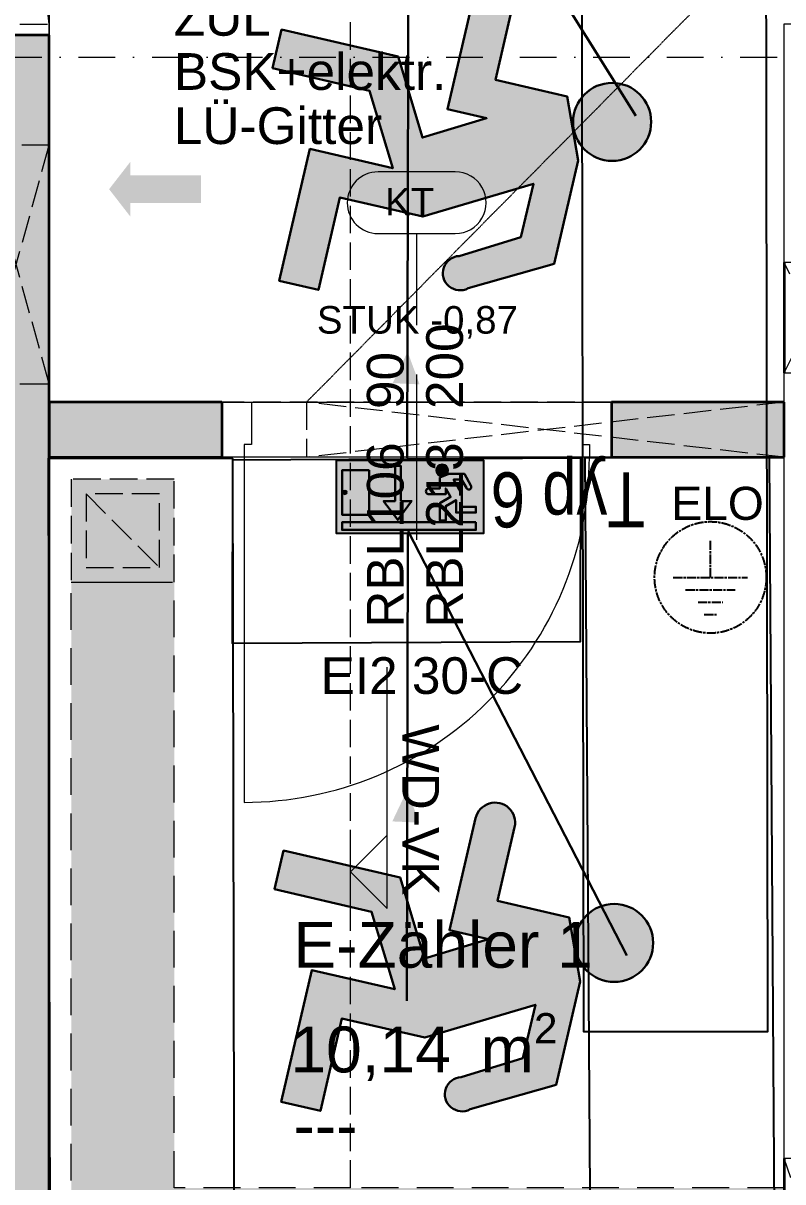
# Model space of a CAD drawing. Header units: millimetres. Extents: x 32522367 to 32638135, y 41424826 to 41540167.
# Drawn here: x 32552198 to 32554265, y 41445309 to 41448465 of the extents above; entities that cross this region are included whole.
import ezdxf
from ezdxf.enums import TextEntityAlignment as Align

# ---------------------------------------------------------------- set-up
doc = ezdxf.new("R2010")
doc.units = ezdxf.units.MM
for name, pattern in [('ACAD_ISO08W100', [36, 24, -3, 6, -3]), ('Punktlinie eng', [0.02, 0, -0.02]), ('Raster', [0.2, 0.1, -0.05, 0, -0.05]), ('Strichlinie eng', [0.1, 0.075, -0.025]), ('Strichlinie mittel', [0.15, 0.1, -0.05]), ('Untersicht', [0.1, 0.075, -0.025])]:
    doc.linetypes.add(name, pattern=pattern)
for name, color, linetype in [('000 Achsraster Haupt', 251, 'Continuous'), ('120 Wand Innen tragend', 251, 'Continuous'), ('215 DVK darüber', 251, 'Continuous'), ('240 Unterdaemmung', 251, 'Continuous'), ('715 Lueftung', 251, 'Continuous'), ('810 Raum.Whg', 251, 'Continuous'), ('811 Raum 2.Erschließung_ Nebenräume_Allg.räume_Technik', 251, 'Continuous'), ('956 Fensternummer', 251, 'Continuous'), ('Archicad Tür-Marker', 251, 'Continuous'), ('Archicad Türen', 251, 'Continuous'), ('dp_GE_SIBEL', 80, 'Continuous'), ('dp_GE_ST', 180, 'Continuous')]:
    doc.layers.add(name, color=color, linetype=linetype)
for name, color, linetype, lineweight in [('000 Achsraster Haupt_Stift_Nr__1', 251, 'Continuous', 13), ('120 Wand Innen tragend_Stift_Nr__1', 251, 'Continuous', 13), ('120 Wand Innen tragend_Stift_Nr__23', 251, 'Continuous', 13), ('120 Wand Innen tragend_Stift_Nr__24', 251, 'Continuous', 13), ('120 Wand Innen tragend_Stift_Nr__6', 251, 'Continuous', 13), ('120 Wand Innen tragend_Stift_Nr__8', 251, 'Continuous', 35), ('215 DVK darüber_Stift_Nr__17', 251, 'Continuous', 18), ('240 Unterdaemmung_Stift_Nr__6', 251, 'Continuous', 13), ('715 Lueftung_Stift_Nr__103', 251, 'Continuous', 18), ('715 Lueftung_Stift_Nr__16', 251, 'Continuous', 25), ('956 Durchbruch Beschriftung_Stift_Nr__61', 251, 'Continuous', 25), ('956 Fensternummer_Stift_Nr__1', 251, 'Continuous', 13), ('970 Brandschutz Beschriftung.Texte_ Bemaßung_ Symbole_ Fluchtwege_Stift_Nr__101', 251, 'Continuous', 50), ('970 Brandschutz Beschriftung.Texte_ Bemaßung_ Symbole_ Fluchtwege_Stift_Nr__121', 251, 'Continuous', 13), ('Archicad Raumstempel_Stift_Nr__1', 251, 'Continuous', 13), ('Archicad Tür-Marker_Stift_Nr__1', 251, 'Continuous', 13), ('Archicad Türen_Stift_Nr__1', 251, 'Continuous', 13), ('Archicad Türen_Stift_Nr__8', 251, 'Continuous', 35), ('dp_GE_ST_Attribut_Attribut1', 250, 'Continuous', 5)]:
    doc.layers.add(name, color=color, linetype=linetype, lineweight=lineweight)
doc.layers.add('E2_LEHR_MENSCH_NATIVE', color=112, linetype='Continuous', lineweight=35, true_color=0x20dd55)
doc.layers.add('E2_LEHR_WEG_B_INTERPRETATION', color=112, linetype='Continuous', lineweight=80, true_color=0x20dd55)
doc.layers.add('E_ERDUNG', color=150, linetype='ACAD_ISO08W100', true_color=0x0f87ff)
doc.layers.add('E_NACHRTECH', color=3, linetype='Continuous', true_color=0x00fa00)
doc.styles.add('DPG_TXT', font='arial.ttf', dxfattribs={"width": 0.8})
doc.styles.add('ERSTELLTER_STIL_1', font='arial.ttf')
doc.styles.add('ET_LEGENDE - Wohnung$0$ROMANS', font='romans.shx', dxfattribs={"width": 0.6})

# ---------------------------------------------------------------- blocks, each defined once
blk = doc.blocks.new('*U34')
for p, q in [((0, 0), (0, 97.7)), ((-97.7, 0), (97.7, 0)), ((-65.1, -32.6), (65.1, -32.6)), ((-32.6, -65.1), (32.6, -65.1)), ((-16.3, -97.7), (16.3, -97.7))]:
    blk.add_line(p, q)
blk.add_ellipse((0, 0), major_axis=(-103.6, 103.6), ratio=1, start_param=3.926991, end_param=10.210176)
at = {"style": 'ET_LEGENDE - Wohnung$0$ROMANS', "width": 0.6, "flags": 1}
for tag, p in [('RAUMBUCHNUMMER', (0, -425)), ('ANLAGE', (0, -575))]:
    blk.add_attdef(tag, text='', height=100, dxfattribs=at).set_placement(p, align=Align.MIDDLE)
for tag, p in [('TEILANLAGE_NR', (0, -725)), ('KOMPONENTE', (0, -875)), ('KOMPONENTE_NR', (0, -1025)), ('BEZEICHNUNG', (0, -1175)), ('TYP', (0, -1325)), ('HERSTELLER', (0, -1475)), ('MODEL', (0, -1625)), ('LEISTUNG_MAX', (0, -1775)), ('SPEZIFISCH_1', (0, -1925)), ('SPEZIFISCH_2', (0, -2075)), ('SPEZIFISCH_3', (0, -2225)), ('SPEZIFISCH_4', (0, -2375)), ('SPEZIFISCH_5', (0, -2525)), ('GEWERKE_CODE', (0, -2675)), ('LV_POS', (0, -2825)), ('ZAEHLER', (0, -2975)), ('PLATZHALTER_1', (0, -3125)), ('PLATZHALTER_2', (0, -3275)), ('PLATZHALTER_3', (0, -3425)), ('JOBLISTE_VDMA', (0, -3575)), ('ET_SPEZIFISCH_1', (0, -3725)), ('ET_SPEZIFISCH_2', (0, -3875)), ('ET_SPEZIFISCH_3', (0, -4025)), ('ET_SPEZIFISCH_4', (0, -4175)), ('ET_SPEZIFISCH_5', (0, -4325)), ('ET_SPEZIFISCH_6', (0, -4475)), ('ET_SPEZIFISCH_7', (0, -4625))]:
    blk.add_attdef(tag, text='', height=100, dxfattribs=at).set_placement(p, align=Align.MIDDLE_CENTER)
blk = doc.blocks.new('9809550')
at = {"color": 18, "lineweight": 30, "true_color": 0x000000}
for points in [[(423921.7, 99168.8), (423956.8, 99168.8), (423956.8, 99202.9), (423984.5, 99214.5), (424033.7, 99214.5), (424053.8, 99178.3)], [(424040.2, 99170.9), (424025.2, 99196.7), (423999.7, 99196.8), (424026.2, 99150.3), (424026.2, 99110.9), (424070.2, 99110.9), (424070.2, 99092.3), (424007.5, 99092.3), (424007.5, 99131.7), (423975, 99113.1), (423975, 99067), (423956.5, 99067), (423956.5, 99122.4), (423990.5, 99141.9), (423975.1, 99168.8), (423975.1, 99150.2), (423921.7, 99150.3)]]:
    blk.add_lwpolyline(points, dxfattribs=at)
blk.add_circle((423963.6, 99225.9), 18.1, dxfattribs=at)
for centre, radius, start, end in [((423921.7, 99159.5), 9.27, 89.9849, 270.0151), ((424047.8, 99173.1), 7.96, 195.7299, 41.4005)]:
    blk.add_arc(centre, radius, start, end, dxfattribs=at)
blk = doc.blocks.new('RIVO_ARR_down')
at = {"true_color": 0x56c81e}
h = blk.add_hatch(color=72, dxfattribs=at)
h.dxf.hatch_style = 1
h.paths.add_polyline_path([(2487.16, 1656.78), (2487.16, 1647.95), (2504.83, 1647.95), (2504.83, 1656.78)])
h.paths.add_polyline_path([(2496.19, 1651.84), (2494.51, 1649.58), (2492.81, 1651.85), (2494.2, 1651.85), (2494.2, 1656.07), (2494.9, 1656.08), (2494.9, 1651.84)], flags=16)
h.paths.add_polyline_path([(2498.26, 1653.37), (2499.6, 1653.37), (2499.6, 1654.67), (2500.12, 1654.91, -0.535619), (2499.17, 1655.55, -1), (2500.55, 1655.55, -0.302406), (2500.12, 1654.91), (2500.66, 1655.11), (2502.53, 1655.11), (2503.29, 1653.73, -1.25347), (2502.78, 1653.45), (2502.2, 1654.43), (2501.24, 1654.44), (2502.24, 1652.67), (2502.24, 1651.16), (2503.92, 1651.16), (2503.92, 1650.46), (2501.53, 1650.46), (2501.53, 1651.96), (2500.29, 1651.25), (2500.29, 1649.49), (2499.59, 1649.49), (2499.59, 1651.6), (2500.88, 1652.34), (2500.3, 1653.37), (2500.3, 1652.66), (2498.26, 1652.67, -1)], flags=16)
h.paths.add_polyline_path([(2503.92, 1649.3), (2503.92, 1648.39), (2487.82, 1648.39), (2487.82, 1649.3)], flags=16)
h.paths.add_polyline_path([(2491.07, 1650.21), (2487.82, 1650.21), (2487.82, 1655.56), (2491.07, 1655.56)], flags=16)
h.paths.add_polyline_path([(2488, 1652.89, -1), (2488.38, 1652.89, -1)], flags=0)
at = {"true_color": 0xffffff}
h = blk.add_hatch(color=7, dxfattribs=at)
h.dxf.hatch_style = 1
h.paths.add_polyline_path([(2494.9, 1651.84), (2494.9, 1656.08), (2494.2, 1656.07), (2494.2, 1651.85), (2492.81, 1651.85), (2494.51, 1649.58), (2496.19, 1651.84)])
h = blk.add_hatch(color=7, dxfattribs=at)
h.dxf.hatch_style = 1
h.paths.add_polyline_path([(2499.17, 1655.55, 1), (2500.55, 1655.55, 1)])
h = blk.add_hatch(color=7, dxfattribs=at)
h.dxf.hatch_style = 1
h.paths.add_polyline_path([(2487.82, 1655.56), (2487.82, 1650.21), (2491.07, 1650.21), (2491.07, 1655.56)])
h.paths.add_polyline_path([(2488.38, 1652.89, -1), (2488, 1652.89, -1)], flags=16)
h = blk.add_hatch(color=7, dxfattribs=at)
h.dxf.hatch_style = 1
h.paths.add_polyline_path([(2499.6, 1653.37), (2498.26, 1653.37, 1), (2498.26, 1652.67), (2500.3, 1652.66), (2500.3, 1653.37), (2500.88, 1652.34), (2499.59, 1651.6), (2499.59, 1649.49), (2500.29, 1649.49), (2500.29, 1651.25), (2501.53, 1651.96), (2501.53, 1650.46), (2503.92, 1650.46), (2503.92, 1651.16), (2502.24, 1651.16), (2502.24, 1652.67), (2501.24, 1654.44), (2502.2, 1654.43), (2502.78, 1653.45, 1.25347), (2503.29, 1653.73), (2502.53, 1655.11), (2500.66, 1655.11), (2499.6, 1654.67)])
h = blk.add_hatch(color=7, dxfattribs=at)
h.dxf.hatch_style = 1
h.paths.add_polyline_path([(2488, 1652.89, 1), (2488.38, 1652.89, 1)])
h = blk.add_hatch(color=7, dxfattribs=at)
h.dxf.hatch_style = 1
h.paths.add_polyline_path([(2487.82, 1649.3), (2487.82, 1648.39), (2503.92, 1648.39), (2503.92, 1649.3)])
blk.add_lwpolyline([(2487.16, 1656.78), (2504.83, 1656.78), (2504.83, 1647.95), (2487.16, 1647.95)], close=True)
at = {"color": 18, "lineweight": 30, "true_color": 0x000000}
blk.add_lwpolyline([(2494.2, 1656.07), (2494.2, 1651.85), (2492.81, 1651.85), (2494.51, 1649.58), (2496.19, 1651.84), (2494.9, 1651.84), (2494.9, 1656.08), (2494.2, 1656.07)], dxfattribs=at)
for points in [[(2491.07, 1655.56), (2487.82, 1655.56), (2487.82, 1650.21), (2491.07, 1650.21)], [(2503.92, 1649.3), (2487.82, 1649.3), (2487.82, 1648.39), (2503.92, 1648.39)]]:
    blk.add_lwpolyline(points, close=True, dxfattribs=at)
blk.add_circle((2488.19, 1652.89), 0.19, dxfattribs=at)
at = {"xscale": 0.0381026673526157, "yscale": 0.0381026673526157, "zscale": 0.0381026673526157}
blk.add_blockref('9809550', (-13654.29, -2125.22), dxfattribs=at)
blk = doc.blocks.new('E-Zähler 1__110', base_point=(8.2432, 1.6086))
at = {"layer": 'Archicad Raumstempel_Stift_Nr__1', "color": 7, "lineweight": 13, "insert": (7.9129, 1.9042), "char_height": 0.125, "attachment_point": 1, "rotation": 343.6401, "style": 'ERSTELLTER_STIL_1'}
blk.add_mtext('\\A1;{\\pql;\\pt0,0.05;\\fArial|b0|i0|c0|p0;\\W1.000000;10,14\\fArial|b0|i0|c0|p0;\\W1.000000;\\A1{\\H.66x;\\S^  ;}\\fArial|b0|i0|c0|p0;\\W1.000000; m\\fArial|b0|i0|c0|p0;\\W1.000000;\\A1{\\H.66x;\\S2^  ;}}', dxfattribs=at)
at = {"layer": 'Archicad Raumstempel_Stift_Nr__1', "color": 7, "lineweight": 13, "style": 'ERSTELLTER_STIL_1'}
for tag, p in [('ROOM_NAME', (7.9907, 2.1404)), ('DUMMY_891', (7.9215, 1.9334)), ('DUMMY_890', (8.7586, 1.9435)), ('DUMMY_892', (7.8523, 1.6978)), ('DUMMY_893', (7.8523, 1.6692)), ('sCustom1Value', (7.7832, 1.4336)), ('DUMMY_894', (8.222, 1.3333))]:
    blk.add_attdef(tag, text='', height=0.125, rotation=343.6401, dxfattribs=at).set_placement(p, align=Align.TOP_LEFT)
blk = doc.blocks.new('Decke_42', base_point=(0.6206, 0.3389))
at = {"layer": '240 Unterdaemmung_Stift_Nr__6', "color": 7, "linetype": 'Strichlinie eng', "lineweight": 13, "flags": 128}
blk.add_lwpolyline([(0.6206, 0.3389), (6.109, -1.2722), (6.7991, 1.0786), (7.7586, 0.7969), (9.2515, 5.8823), (8.2919, 6.164), (10.0665, 12.2089), (4.5781, 13.8201)], close=True, dxfattribs=at)
blk = doc.blocks.new('Öffnung_115')
at = {"layer": '120 Wand Innen tragend_Stift_Nr__1', "color": 7, "linetype": 'Untersicht', "lineweight": 13}
for p, q in [((8.0421, 4.674), (8.2919, 6.164)), ((7.8694, 4.7247), (8.4647, 6.1133))]:
    blk.add_line(p, q, dxfattribs=at)
at = {"layer": '120 Wand Innen tragend_Stift_Nr__6', "color": 7, "linetype": 'Untersicht', "lineweight": 13, "flags": 128}
for points in [[(8.4647, 6.1133), (8.2919, 6.164)], [(7.8694, 4.7247), (8.0421, 4.674)]]:
    blk.add_lwpolyline(points, dxfattribs=at)
at = {"layer": '120 Wand Innen tragend_Stift_Nr__8', "color": 7, "linetype": 'Continuous', "lineweight": 35, "flags": 128}
for points in [[(8.2919, 6.164), (8.1596, 5.713)], [(8.3323, 5.6623), (8.4647, 6.1133)]]:
    blk.add_lwpolyline(points, dxfattribs=at)
blk = doc.blocks.new('Öffnung_117')
at = {"layer": '120 Wand Innen tragend_Stift_Nr__1', "color": 7, "linetype": 'Untersicht', "lineweight": 13}
for p, q in [((9.1136, 0.6909), (9.0908, 1.1458)), ((8.9697, 0.7332), (9.2347, 1.1035))]:
    blk.add_line(p, q, dxfattribs=at)
at = {"layer": '120 Wand Innen tragend_Stift_Nr__6', "color": 7, "linetype": 'Untersicht', "lineweight": 13, "flags": 128}
for points in [[(9.2347, 1.1035), (9.0908, 1.1458)], [(8.9697, 0.7332), (9.1136, 0.6909)]]:
    blk.add_lwpolyline(points, dxfattribs=at)
at = {"layer": '120 Wand Innen tragend_Stift_Nr__8', "color": 7, "linetype": 'Continuous', "lineweight": 35, "flags": 128}
for points in [[(9.0908, 1.1458), (8.9697, 0.7332)], [(9.1136, 0.6909), (9.2347, 1.1035)]]:
    blk.add_lwpolyline(points, dxfattribs=at)
blk = doc.blocks.new('Öffnung_118')
at = {"layer": '120 Wand Innen tragend_Stift_Nr__1', "color": 7, "linetype": 'Untersicht', "lineweight": 13}
for p, q in [((7.7661, 3.7337), (7.7765, 4.4081)), ((7.5934, 3.7844), (7.9492, 4.3574))]:
    blk.add_line(p, q, dxfattribs=at)
at = {"layer": '120 Wand Innen tragend_Stift_Nr__6', "color": 7, "linetype": 'Untersicht', "lineweight": 13, "flags": 128}
for points in [[(7.9492, 4.3574), (7.7765, 4.4081)], [(7.5934, 3.7844), (7.7661, 3.7337)]]:
    blk.add_lwpolyline(points, dxfattribs=at)
at = {"layer": '120 Wand Innen tragend_Stift_Nr__8', "color": 7, "linetype": 'Continuous', "lineweight": 35, "flags": 128}
for points in [[(7.7765, 4.4081), (7.5934, 3.7844)], [(7.7661, 3.7337), (7.9492, 4.3574)]]:
    blk.add_lwpolyline(points, dxfattribs=at)
blk = doc.blocks.new('Öffnung_121')
at = {"layer": '120 Wand Innen tragend_Stift_Nr__1', "color": 7, "linetype": 'Untersicht', "lineweight": 13}
for p, q in [((9.6288, 2.9784), (8.4237, 3.4885)), ((9.671, 3.1224), (8.3814, 3.3446))]:
    blk.add_line(p, q, dxfattribs=at)
at = {"layer": '120 Wand Innen tragend_Stift_Nr__6', "color": 7, "linetype": 'Untersicht', "lineweight": 13, "flags": 128}
blk.add_lwpolyline([(8.4237, 3.4885), (8.3814, 3.3446)], dxfattribs=at)
at = {"layer": '120 Wand Innen tragend_Stift_Nr__8', "color": 7, "linetype": 'Continuous', "lineweight": 35, "flags": 128}
for points in [[(9.671, 3.1224), (9.2201, 3.2548)], [(9.1778, 3.1108), (9.6288, 2.9784)], [(9.6288, 2.9784), (9.671, 3.1224)]]:
    blk.add_lwpolyline(points, dxfattribs=at)
blk = doc.blocks.new('Öffnung_122')
at = {"layer": '120 Wand Innen tragend_Stift_Nr__1', "color": 7, "linetype": 'Untersicht', "lineweight": 13}
for p, q in [((9.8375, 3.1569), (9.7781, 3.487)), ((9.6936, 3.1991), (9.922, 3.4447))]:
    blk.add_line(p, q, dxfattribs=at)
at = {"layer": '120 Wand Innen tragend_Stift_Nr__6', "color": 7, "linetype": 'Untersicht', "lineweight": 13, "flags": 128}
for points in [[(9.922, 3.4447), (9.7781, 3.487)], [(9.6936, 3.1991), (9.8375, 3.1569)]]:
    blk.add_lwpolyline(points, dxfattribs=at)
at = {"layer": '120 Wand Innen tragend_Stift_Nr__8', "color": 7, "linetype": 'Continuous', "lineweight": 35, "flags": 128}
for points in [[(9.7781, 3.487), (9.6936, 3.1991)], [(9.8375, 3.1569), (9.922, 3.4447)]]:
    blk.add_lwpolyline(points, dxfattribs=at)
blk = doc.blocks.new('Zargentür 1-Fl 27_4')
at = {"layer": 'Archicad Türen_Stift_Nr__1', "color": 7, "linetype": 'Continuous', "lineweight": 13}
for p, q in [((0.47, 0), (0.47, 0.94)), ((-0.47, 0), (-0.53, 0)), ((-0.53, 0), (-0.53, -0.18)), ((-0.47, -0.035), (-0.47, 0)), ((0.47, -0.035), (0.47, 0)), ((0.47, 0), (0.53, 0)), ((0.53, 0), (0.53, -0.18)), ((-0.45, -0.035), (-0.47, -0.035)), ((-0.45, -0.18), (-0.45, -0.035)), ((0.45, -0.18), (0.45, -0.035)), ((0.45, -0.035), (0.47, -0.035)), ((-0.53, -0.18), (-0.47, -0.18)), ((-0.47, -0.18), (-0.45, -0.18)), ((0.47, -0.18), (0.45, -0.18)), ((0.53, -0.18), (0.47, -0.18))]:
    blk.add_line(p, q, dxfattribs=at)
at = {"layer": 'Archicad Türen_Stift_Nr__1', "color": 7, "linetype": 'Strichlinie eng', "lineweight": 13}
for p, q in [((-0.53, 0), (0.53, 0)), ((-0.53, -0.18), (0.53, -0.18))]:
    blk.add_line(p, q, dxfattribs=at)
at = {"layer": 'Archicad Türen_Stift_Nr__1', "color": 7, "linetype": 'Continuous', "lineweight": 13}
blk.add_arc((0.47, 0), 0.94, 90, 180, dxfattribs=at)
at = {"layer": 'Archicad Türen_Stift_Nr__8', "color": 7, "linetype": 'Continuous', "lineweight": 35}
for p, q in [((-0.53, -0.18), (-0.53, 0)), ((-0.53, -0.18), (-0.53, 0)), ((0.53, -0.18), (0.53, 0)), ((0.53, -0.18), (0.53, 0))]:
    blk.add_line(p, q, dxfattribs=at)
blk = doc.blocks.new('Wand_316', base_point=(6.109, -1.2722))
at = {"layer": '120 Wand Innen tragend_Stift_Nr__24', "linetype": 'Continuous', "lineweight": 13}
blk.add_hatch(color=92, dxfattribs=at).paths.add_polyline_path([(6.109, -1.2722), (6.2817, -1.3229), (8.0337, 4.6452), (7.861, 4.6959)])
at = {"layer": '120 Wand Innen tragend_Stift_Nr__8', "color": 7, "linetype": 'Continuous', "lineweight": 35}
blk.add_line((8.0337, 4.6452), (7.861, 4.6959), dxfattribs=at)
at = {"layer": '120 Wand Innen tragend_Stift_Nr__8', "color": 7, "linetype": 'Continuous', "lineweight": 35, "flags": 128}
for points in [[(7.9492, 4.3574), (8.0337, 4.6452)], [(6.6338, -0.1235), (7.7661, 3.7337)]]:
    blk.add_lwpolyline(points, dxfattribs=at)
at = {"layer": 'Archicad Türen', "color": 7, "linetype": 'Continuous', "lineweight": 13, "xscale": -1, "rotation": 73.64008923935901}
blk.add_blockref('Zargentür 1-Fl 27_4', (8.0103, 5.2045), dxfattribs=at)
blk = doc.blocks.new('Zargentür 1-Fl 27_6')
at = {"layer": 'Archicad Türen_Stift_Nr__1', "color": 7, "linetype": 'Continuous', "lineweight": 13}
for p, q in [((0.47, 0), (0.47, 0.94)), ((-0.47, 0), (-0.53, 0)), ((-0.53, 0), (-0.53, -0.15)), ((-0.47, -0.035), (-0.47, 0)), ((0.47, -0.035), (0.47, 0)), ((0.47, 0), (0.53, 0)), ((0.53, 0), (0.53, -0.15)), ((-0.45, -0.035), (-0.47, -0.035)), ((-0.45, -0.15), (-0.45, -0.035)), ((0.45, -0.15), (0.45, -0.035)), ((0.45, -0.035), (0.47, -0.035)), ((-0.53, -0.15), (-0.47, -0.15)), ((-0.47, -0.15), (-0.45, -0.15)), ((0.47, -0.15), (0.45, -0.15)), ((0.53, -0.15), (0.47, -0.15))]:
    blk.add_line(p, q, dxfattribs=at)
at = {"layer": 'Archicad Türen_Stift_Nr__1', "color": 7, "linetype": 'Strichlinie eng', "lineweight": 13}
for p, q in [((-0.53, 0), (0.53, 0)), ((-0.53, -0.15), (0.53, -0.15))]:
    blk.add_line(p, q, dxfattribs=at)
at = {"layer": 'Archicad Türen_Stift_Nr__1', "color": 7, "linetype": 'Continuous', "lineweight": 13}
blk.add_arc((0.47, 0), 0.94, 90, 180, dxfattribs=at)
at = {"layer": 'Archicad Türen_Stift_Nr__8', "color": 7, "linetype": 'Continuous', "lineweight": 35}
for p, q in [((-0.53, -0.15), (-0.53, 0)), ((-0.53, -0.15), (-0.53, 0)), ((0.53, -0.15), (0.53, 0)), ((0.53, -0.15), (0.53, 0))]:
    blk.add_line(p, q, dxfattribs=at)
blk = doc.blocks.new('T Marker AUT 27_6')
at = {"layer": 'Archicad Tür-Marker_Stift_Nr__1', "color": 7, "linetype": 'Continuous', "lineweight": 13}
blk.add_line((0, 0.225), (0, -0.225), dxfattribs=at)
at = {"layer": 'Archicad Tür-Marker_Stift_Nr__1', "color": 7, "lineweight": 13, "style": 'ERSTELLTER_STIL_1'}
for tag, height, p in [('widthPrefix1st50_1', 0.1, (-0.165, 0.5281)), ('widthPrefix1st50_0', 0.1, (-0.0036, 0.5282)), ('DUMMY_270', 0.0667, (-0.0983, 0)), ('DUMMY_269', 0.0667, (0.0631, 0)), ('DUMMY_273', 0.1, (-0.165, -0.0674)), ('DUMMY_271', 0.1, (-0.0036, -0.0674)), ('DUMMY_272', 0.0667, (0.0631, -0.2525)), ('DUMMY_274', 0.0667, (-0.0983, -0.3288))]:
    blk.add_attdef(tag, text='', height=height, rotation=270, dxfattribs=at).set_placement(p, align=Align.BOTTOM_LEFT)
for tag, height, p in [('AC_SillPrefix_STUK', 0.075, (-0.2687, -0.3973)), ('DUMMY_268', 0.05, (0.2687, -0.3584))]:
    blk.add_attdef(tag, text='', height=height, dxfattribs=at).set_placement(p, align=Align.BOTTOM_LEFT)
blk = doc.blocks.new('Wand_352', base_point=(9.6288, 2.9784))
at = {"layer": '120 Wand Innen tragend_Stift_Nr__23', "linetype": 'Continuous', "lineweight": 13}
for points in [[(7.752, 3.6857), (7.7098, 3.5418), (8.1607, 3.4094), (8.203, 3.5533)], [(9.2201, 3.2548), (9.1778, 3.1108), (9.6288, 2.9784), (9.671, 3.1224)]]:
    blk.add_hatch(color=91, dxfattribs=at).paths.add_polyline_path(points)
at = {"layer": '120 Wand Innen tragend_Stift_Nr__8', "color": 7, "linetype": 'Continuous', "lineweight": 35}
for p, q in [((8.203, 3.5533), (8.1607, 3.4094)), ((9.2201, 3.2548), (9.1778, 3.1108))]:
    blk.add_line(p, q, dxfattribs=at)
at = {"layer": '120 Wand Innen tragend_Stift_Nr__8', "color": 7, "linetype": 'Continuous', "lineweight": 35, "flags": 128}
for points in [[(7.752, 3.6857), (7.7098, 3.5418)], [(8.203, 3.5533), (7.752, 3.6857)], [(7.7098, 3.5418), (8.1607, 3.4094)]]:
    blk.add_lwpolyline(points, dxfattribs=at)
at = {"layer": 'Archicad Tür-Marker', "color": 7, "lineweight": 13}
ref = blk.add_blockref('T Marker AUT 27_6', (8.6693, 3.2601), dxfattribs=dict(at, rotation=163.6400892116943))
ref.add_attrib('widthPrefix1st50', 'RBL106', dxfattribs={"layer": 'Archicad Tür-Marker_Stift_Nr__1', "color": 7, "lineweight": 13, "height": 0.1, "rotation": 73.6401, "style": 'ERSTELLTER_STIL_1'}).set_placement((8.5331, 2.8162), align=Align.BOTTOM_LEFT)
ref.add_attrib('widthPrefix1st50_1', 'RBL213', dxfattribs={"layer": 'Archicad Tür-Marker_Stift_Nr__1', "color": 7, "lineweight": 13, "height": 0.1, "rotation": 73.6401, "style": 'ERSTELLTER_STIL_1'}).set_placement((8.688, 2.7707), align=Align.BOTTOM_LEFT)
ref.add_attrib('AC_SillPrefix_STUK', 'STUK -0,87', dxfattribs={"layer": 'Archicad Tür-Marker_Stift_Nr__1', "color": 7, "lineweight": 13, "height": 0.075, "rotation": 343.6401, "style": 'ERSTELLTER_STIL_1'}).set_placement((8.497, 3.6381), align=Align.BOTTOM_LEFT)
ref.add_attrib('DUMMY_271', '90', dxfattribs={"layer": 'Archicad Tür-Marker_Stift_Nr__1', "color": 7, "lineweight": 13, "height": 0.1, "rotation": 73.6401, "style": 'ERSTELLTER_STIL_1'}).set_placement((8.7009, 3.3877), align=Align.BOTTOM_LEFT)
ref.add_attrib('DUMMY_273', '200', dxfattribs={"layer": 'Archicad Tür-Marker_Stift_Nr__1', "color": 7, "lineweight": 13, "height": 0.1, "rotation": 73.6401, "style": 'ERSTELLTER_STIL_1'}).set_placement((8.8558, 3.3422), align=Align.BOTTOM_LEFT)
at = {"layer": 'Archicad Türen', "color": 7, "linetype": 'Continuous', "lineweight": 13, "rotation": 163.6400892116943}
blk.add_blockref('Zargentür 1-Fl 27_6', (8.6693, 3.2601), dxfattribs=at)
blk = doc.blocks.new('Lüftungskanal-ABL 20x20')
at = {"layer": '715 Lueftung', "linetype": 'Continuous', "lineweight": 0, "true_color": 0xffffff}
blk.add_hatch(color=7, dxfattribs=at).paths.add_polyline_path([(0, 0.28), (0, 0), (0.28, 0), (0.28, 0.28)])
at = {"layer": '715 Lueftung_Stift_Nr__103', "color": 56, "linetype": 'Strichlinie eng', "lineweight": 18, "true_color": 0x8c7b00}
for p, q in [((0, 0.28), (0, 0)), ((0.28, 0.28), (0, 0.28)), ((0.28, 0), (0.28, 0.28)), ((0.04, 0.24), (0.04, 0.04)), ((0.24, 0.24), (0.04, 0.24)), ((0.04, 0.04), (0.24, 0.24)), ((0.24, 0.04), (0.24, 0.24)), ((0.04, 0.04), (0.24, 0.04)), ((0, 0), (0.28, 0))]:
    blk.add_line(p, q, dxfattribs=at)
blk = doc.blocks.new('Träger_47', base_point=(7.8059, 3.1592))
at = {"layer": '715 Lueftung_Stift_Nr__103', "linetype": 'Continuous', "lineweight": 0, "true_color": 0x231e00}
blk.add_hatch(color=38, dxfattribs=at).paths.add_polyline_path([(7.128, 1.3468), (7.4755, 1.5366), (7.9402, 3.1198), (7.6716, 3.1987)])
at = {"layer": '715 Lueftung_Stift_Nr__103', "color": 56, "linetype": 'Strichlinie mittel', "lineweight": 18, "true_color": 0x8c7b00, "flags": 128}
for points in [[(7.128, 1.3468), (7.6716, 3.1987)], [(7.6716, 3.1987), (7.9402, 3.1198)], [(7.4755, 1.5366), (7.9402, 3.1198)]]:
    blk.add_lwpolyline(points, dxfattribs=at)
blk = doc.blocks.new('Träger_48', base_point=(10.4297, 0.5235))
at = {"layer": '715 Lueftung_Stift_Nr__103', "linetype": 'Continuous', "lineweight": 0, "true_color": 0x231e00}
for points in [[(7.8572, 1.1327), (7.9361, 1.4014), (7.4755, 1.5366), (7.128, 1.3468)], [(9.0683, 1.069), (7.9361, 1.4014), (7.8572, 1.1327), (8.9894, 0.8004)], [(10.256, 0.4286), (10.6035, 0.6183), (9.2122, 1.0268), (9.1333, 0.7581)]]:
    blk.add_hatch(color=38, dxfattribs=at).paths.add_polyline_path(points)
at = {"layer": '715 Lueftung_Stift_Nr__103', "color": 56, "linetype": 'Strichlinie mittel', "lineweight": 18, "true_color": 0x8c7b00, "flags": 128}
for points in [[(7.9361, 1.4014), (7.4755, 1.5366)], [(7.8572, 1.1327), (7.9361, 1.4014)], [(9.0683, 1.069), (7.9361, 1.4014)], [(7.128, 1.3468), (7.8572, 1.1327)], [(8.9894, 0.8004), (7.8572, 1.1327)], [(8.9894, 0.8004), (9.0683, 1.069)], [(9.1333, 0.7581), (9.2122, 1.0268)], [(10.6035, 0.6183), (9.2122, 1.0268)], [(10.256, 0.4286), (9.1333, 0.7581)]]:
    blk.add_lwpolyline(points, dxfattribs=at)
blk = doc.blocks.new('Höhenbemaßung_215', base_point=(8.1786, 2.2276))
at = {"layer": '215 DVK darüber_Stift_Nr__17', "color": 190, "linetype": 'Continuous', "lineweight": 18, "true_color": 0x9900ff}
for p, q in [((8.3027, 2.2954), (8.4311, 2.7341)), ((8.1505, 2.1316), (8.2067, 2.3235)), ((8.3027, 2.2954), (8.1786, 2.2276)), ((8.2464, 2.1035), (8.3027, 2.2954)), ((8.1786, 2.2276), (8.2464, 2.1035))]:
    blk.add_line(p, q, dxfattribs=at)
at = {"layer": '215 DVK darüber_Stift_Nr__17', "color": 190, "lineweight": 18, "true_color": 0x9900ff, "insert": (8.4268, 2.5731), "char_height": 0.1, "attachment_point": 7, "rotation": 253.674, "style": 'ERSTELLTER_STIL_1'}
blk.add_mtext('\\A1;{\\pql;\\fArial|b0|i0|c0|p0;\\W1.000000;WD-VK}', dxfattribs=at)
blk = doc.blocks.new('Etikett_233', base_point=(8.7705, 3.6049))
at = {"layer": '956 Fensternummer_Stift_Nr__1', "color": 7, "linetype": 'Continuous', "lineweight": 13}
blk.add_line((8.7705, 3.6049), (8.8409, 3.8447), dxfattribs=at)
at = {"layer": '956 Fensternummer_Stift_Nr__1', "color": 7, "linetype": 'Continuous', "lineweight": 13, "flags": 128}
blk.add_lwpolyline([(8.9417, 3.8152, 1), (8.9889, 3.9762), (8.7874, 4.0354, 1), (8.7401, 3.8743)], format="xyb", close=True, dxfattribs=at)
at = {"layer": '956 Fensternummer_Stift_Nr__1', "color": 7, "lineweight": 13, "insert": (8.8759, 3.9641), "char_height": 0.075, "attachment_point": 2, "rotation": 343.6401, "style": 'ERSTELLTER_STIL_1'}
blk.add_mtext('\\A1;{\\pqc;\\pt0,1;\\fArial|b0|i0|c0|p0;\\W1.000000;KT\\fArial|b0|i0|c0|p0;\\W1.000000;\\A1{\\H.66x;\\S^  ;}\\fArial|b0|i0|c0|p0;\\W1.000000;\\fArial|b0|i0|c0|p0;\\W1.000000;\\A1{\\H.66x;\\S^  ;}\\fArial|b0|i0|c0|p0;\\W1.000000; \\fArial|b0|i0|c0|p0;\\W1.000000;\\fArial|b0|i0|c0|p0;\\W1.000000;\\fArial|b0|i0|c0|p0;\\W1.000000;\\fArial|b0|i0|c0|p0;\\W1.000000;\\fArial|b0|i0|c0|p0;\\W1.000000;\\fArial|b0|i0|c0|p0;\\W1.000000;\\fArial|b0|i0|c0|p0;\\W1.000000;\\fArial|b0|i0|c0|p0;\\W1.000000;\\fArial|b0|i0|c0|p0;\\W1.000000;\\fArial|b0|i0|c0|p0;\\W1.000000;\\fArial|b0|i0|c0|p0;\\W1.000000;\\fArial|b0|i0|c0|p0;\\W1.000000;\\fArial|b0|i0|c0|p0;\\W1.000000;\\fArial|b0|i0|c0|p0;\\W1.000000;\\fArial|b0|i0|c0|p0;\\W1.000000;\\fArial|b0|i0|c0|p0;\\W1.000000;\\fArial|b0|i0|c0|p0;\\W1.000000;\\fArial|b0|i0|c0|p0;\\W1.000000;\\fArial|b0|i0|c0|p0;\\W1.000000;\\fArial|b0|i0|c0|p0;\\W1.000000;\\fArial|b0|i0|c0|p0;\\W1.000000;\\fArial|b0|i0|c0|p0;\\W1.000000;\\fArial|b0|i0|c0|p0;\\W1.000000;\\fArial|b0|i0|c0|p0;\\W1.000000;\\fArial|b0|i0|c0|p0;\\W1.000000;\\fArial|b0|i0|c0|p0;\\W1.000000;\\fArial|b0|i0|c0|p0;\\W1.000000;\\fArial|b0|i0|c0|p0;\\W1.000000;\\fArial|b0|i0|c0|p0;\\W1.000000;\\fArial|b0|i0|c0|p0;\\W1.000000;\\fArial|b0|i0|c0|p0;\\W1.000000;\\fArial|b0|i0|c0|p0;\\W1.000000;\\fArial|b0|i0|c0|p0;\\W1.000000;\\fArial|b0|i0|c0|p0;\\W1.000000;\\fArial|b0|i0|c0|p0;\\W1.000000;\\fArial|b0|i0|c0|p0;\\W1.000000;\\fArial|b0|i0|c0|p0;\\W1.000000;\\fArial|b0|i0|c0|p0;\\W1.000000;\\fArial|b0|i0|c0|p0;\\W1.000000;\\fArial|b0|i0|c0|p0;\\W1.000000;\\fArial|b0|i0|c0|p0;\\W1.000000;\\fArial|b0|i0|c0|p0;\\W1.000000;\\fArial|b0|i0|c0|p0;\\W1.000000;}', dxfattribs=at)
blk = doc.blocks.new('Standard-Rastermarker_20')
at = {"layer": '000 Achsraster Haupt_Stift_Nr__1', "color": 7, "linetype": 'Raster', "lineweight": 13}
blk.add_line((1, 0), (91.4133, 0), dxfattribs=at)
at = {"layer": '000 Achsraster Haupt_Stift_Nr__1', "color": 7, "lineweight": 13, "style": 'ERSTELLTER_STIL_1'}
for tag, p in [('AC_MarkerText_1_0', (-0.25, 0.075)), ('AC_MarkerText_1_1', (92.6633, 0.075))]:
    blk.add_attdef(tag, text='', height=0.15, dxfattribs=at).set_placement(p, align=Align.TOP_CENTER)
blk = doc.blocks.new('Pfeil Gerade 27_7')
at = {"layer": '715 Lueftung_Stift_Nr__16', "linetype": 'Continuous', "lineweight": 25}
blk.add_hatch(color=5, dxfattribs=at).paths.add_polyline_path([(0.125, 0), (0.067, 0.0748), (0.067, 0.0376), (-0.125, 0.0376), (-0.125, -0.0376), (0.067, -0.0376), (0.067, -0.0748)])
blk = doc.blocks.new('98095500')
at = {"color": 18, "lineweight": 30, "true_color": 0x000000}
for points in [[(423921.73, 99168.82), (423956.82, 99168.82), (423956.82, 99202.95), (423984.52, 99214.53), (424033.69, 99214.53), (424053.79, 99178.33)], [(424040.17, 99170.92), (424025.2, 99196.66), (423999.74, 99196.78), (424026.18, 99150.32), (424026.18, 99110.9), (424070.22, 99110.9), (424070.22, 99092.32), (424007.48, 99092.32), (424007.48, 99131.68), (423974.96, 99113.11), (423974.96, 99066.99), (423956.52, 99066.99), (423956.52, 99122.44), (423990.54, 99141.87), (423975.12, 99168.79), (423975.12, 99150.21), (423921.73, 99150.28)]]:
    blk.add_lwpolyline(points, dxfattribs=at)
blk.add_circle((423963.6, 99225.86), 18.08, dxfattribs=at)
for centre, radius, start, end in [((424047.83, 99173.07), 7.96, 195.7299, 41.4005), ((423921.73, 99159.55), 9.27, 89.9849, 270.0151)]:
    blk.add_arc(centre, radius, start, end, dxfattribs=at)
blk = doc.blocks.new('750298750')
h = blk.add_hatch(color=3)
h.paths.add_polyline_path([(426943.63, 99576.9), (426968.12, 99576.79), (426982.52, 99552.02, 1.25347), (426995.63, 99559.16), (426976.28, 99593.98), (426928.98, 99593.98), (426902.34, 99582.83), (426902.34, 99550.01), (426868.58, 99550.01, 1), (426868.59, 99532.17), (426919.94, 99532.11), (426919.94, 99549.98), (426934.78, 99524.08), (426902.06, 99505.39), (426902.06, 99452.05), (426919.79, 99452.05), (426919.79, 99496.41), (426951.07, 99514.28), (426951.07, 99476.42), (427011.43, 99476.42), (427011.43, 99494.29), (426969.06, 99494.29), (426969.06, 99532.21)])
h.paths.add_polyline_path([(426891.47, 99604.88, 1), (426926.25, 99604.88, 1)])
at = {"xscale": 0.9619413167778113, "yscale": 0.9619413167778113, "zscale": 0.9619413167778113}
blk.add_blockref('98095500', (19080.76, 4155.42), dxfattribs=at)
blk = doc.blocks.new('E2_MOL_LEHRPERSON_ZENTRIERT')
blk.add_blockref('750298750', (-426935.55, -99537.16))

msp = doc.modelspace()

# ---------------------------------------------------------------- linework, layer by layer
at = {"layer": '810 Raum.Whg', "color": 254, "linetype": 'Continuous', "lineweight": 0, "true_color": 0xd3d2c7, "flags": 128}
msp.add_lwpolyline([(32552268.837, 41447282.45), (32552268.862, 41442212.45), (32554268.862, 41442212.46), (32554268.837, 41447282.46)], close=True, dxfattribs=at)
at = {"layer": '811 Raum 2.Erschließung_ Nebenräume_Allg.räume_Technik', "color": 51, "linetype": 'Continuous', "lineweight": 0, "true_color": 0xf5ffa6, "flags": 128}
msp.add_lwpolyline([(32554268.836, 41447432.46), (32554268.831, 41448462.46), (32559088.831, 41448462.484), (32566978.831, 41448462.524), (32568578.831, 41448462.532), (32583068.831, 41448462.606), (32583068.823, 41449962.605), (32565768.823, 41449962.518), (32564168.823, 41449962.51), (32557468.823, 41449962.476), (32556448.823, 41449962.471), (32552268.823, 41449962.45), (32552268.836, 41447432.45)], close=True, dxfattribs=at)
at = {"layer": '970 Brandschutz Beschriftung.Texte_ Bemaßung_ Symbole_ Fluchtwege_Stift_Nr__121', "color": 1, "linetype": 'Punktlinie eng', "lineweight": 13, "true_color": 0xe60000}
msp.add_line((32552968.836, 41447432.454), (32555468.824, 41449962.466), dxfattribs=at)
at = {"layer": 'dp_GE_ST'}
for points in [[(32553717.245, 41449399.166), (32554218.175, 41449398.293), (32554223.196, 41445717.545), (32553723.189, 41445717.852)], [(32552266.429, 41447279.508), (32552767.359, 41447278.635), (32552777.537, 41442201.969), (32552277.533, 41442202.844)], [(32553714.351, 41447280.957), (32553713.478, 41446780.026), (32552767.43, 41446775.052), (32552768.306, 41447275.056)], [(32553726.918, 41447281.428), (32554227.848, 41447280.555), (32554261.457, 41442209.071), (32553761.454, 41442209.946)]]:
    msp.add_lwpolyline(points, close=True, dxfattribs=at)
at = {"layer": 'E2_LEHR_WEG_B_INTERPRETATION', "color": 112, "true_color": 0x20dd55}
for points in [[(32553243.95, 41447569.782), (32553276.635, 41447480.854), (32553203.334, 41447484.185)], [(32553243.056, 41446376.167), (32553275.741, 41446287.239), (32553202.44, 41446290.57)]]:
    msp.add_solid(points, dxfattribs=at)
at = {"layer": 'E_NACHRTECH', "color": 4, "lineweight": 30}
for points in [[(32553865.117, 41448212.166), (32552910.193, 41449740.177)], [(32553840.344, 41445925.392), (32553245.305, 41447080.761)]]:
    msp.add_lwpolyline(points, dxfattribs=at)
at = {"layer": 'E_NACHRTECH', "color": 3, "lineweight": 30}
for points in [[(32553243.078, 41447280.84), (32553247.175, 41449071.315)], [(32553245.043, 41447071.994), (32553242.137, 41445802.071)]]:
    msp.add_lwpolyline(points, dxfattribs=at)

# ---------------------------------------------------------------- block references
at = {"layer": '000 Achsraster Haupt', "color": 7, "linetype": 'Continuous', "lineweight": 18, "xscale": 999.9999999999995, "yscale": 999.9999999999995, "zscale": 999.9999999999995, "rotation": 0.0002901272618044}
msp.add_blockref('Standard-Rastermarker_20', (32539942.797, 41448372.387), dxfattribs=at)
at = {"layer": '120 Wand Innen tragend', "color": 7, "lineweight": 35, "xscale": 1000, "yscale": 1000, "zscale": 1000, "rotation": 16.36019999999994}
for name, p in [('Wand_316', (32552088.862, 41442212.449)), ('Wand_352', (32554268.837, 41447282.46))]:
    msp.add_blockref(name, p, dxfattribs=at)
at = {"layer": '120 Wand Innen tragend', "color": 7, "linetype": 'Continuous', "lineweight": 13, "xscale": 1000, "yscale": 1000, "zscale": 1000, "rotation": 16.36019999999994}
for name in ['Öffnung_115', 'Öffnung_118', 'Öffnung_122', 'Öffnung_121', 'Öffnung_117']:
    msp.add_blockref(name, (32545868.865, 41441712.417), dxfattribs=at)
at = {"layer": '215 DVK darüber', "color": 190, "lineweight": 18, "true_color": 0x9900ff, "xscale": 1000, "yscale": 1000, "zscale": 1000, "rotation": 16.36019999999994}
msp.add_blockref('Höhenbemaßung_215', (32553088.843, 41446153.493), dxfattribs=at)
at = {"layer": '240 Unterdaemmung', "color": 7, "linetype": 'Strichlinie eng', "lineweight": 13, "xscale": 1000, "yscale": 1000, "zscale": 1000, "rotation": 16.36019999999994}
msp.add_blockref('Decke_42', (32546368.862, 41442212.42), dxfattribs=at)
at = {"layer": '715 Lueftung', "color": 7, "linetype": 'Continuous', "lineweight": 13}
for name, p, xscale, yscale, zscale, rotation in [('Pfeil Gerade 27_7', (32552556.679, 41448012.481), 1000, 1000, 1000, 180.000289213028), ('Lüftungskanal-ABL 20x20', (32552328.837, 41447222.456), 999.9999999999995, 999.9999999999995, 999.9999999999995, 270.0002901272613)]:
    msp.add_blockref(name, p, dxfattribs=dict(at, xscale=xscale, yscale=yscale, zscale=zscale, rotation=rotation))
at = {"layer": '715 Lueftung', "color": 8, "lineweight": 13, "xscale": 1000, "yscale": 1000, "zscale": 1000, "rotation": 16.36019999999994}
for name, p in [('Träger_47', (32552468.838, 41446942.457)), ('Träger_48', (32555728.848, 41445152.468))]:
    msp.add_blockref(name, p, dxfattribs=at)
at = {"layer": '810 Raum.Whg', "color": 7, "linetype": 'Continuous', "lineweight": 13, "xscale": 1000, "yscale": 1000, "zscale": 1000, "rotation": 16.36019999999994}
msp.add_blockref('E-Zähler 1__110', (32553325.197, 41445577.795), dxfattribs=at).add_auto_attribs({'ROOM_NAME': 'E-Zähler 1', 'sCustom1Value': 'FB 21', 'DUMMY_893': '---'})
at = {"layer": '956 Fensternummer', "color": 7, "linetype": 'Continuous', "lineweight": 13, "xscale": 1000, "yscale": 1000, "zscale": 1000, "rotation": 16.36019999999994}
msp.add_blockref('Etikett_233', (32553268.835, 41447641.754), dxfattribs=at)
at = {"layer": 'dp_GE_SIBEL'}
ref = msp.add_blockref('RIVO_ARR_down', (32496733.41, 41409759.923), dxfattribs=dict(at, xscale=22.64316256777142, yscale=22.64316256777142))
ref.add_attrib('ATTRIBUT1', 'Typ 6', dxfattribs={"layer": 'dp_GE_ST_Attribut_Attribut1', "height": 150, "rotation": 180, "style": 'DPG_TXT', "width": 0.8, "flags": 8}).set_placement((32553470.646, 41447166.324), align=Align.MIDDLE_RIGHT)
at = {"layer": 'E2_LEHR_MENSCH_NATIVE', "color": 112, "true_color": 0x20dd55, "xscale": 6.107755025382402, "yscale": 6.107755025382402, "rotation": 256.9323015139613}
for p in [(32553361.015, 41448130.466), (32553366.467, 41445894.277)]:
    msp.add_blockref('E2_MOL_LEHRPERSON_ZENTRIERT', p, dxfattribs=at)
at = {"layer": 'E_ERDUNG', "xscale": 1.036799999999999, "yscale": 1.036799999999999, "zscale": 1.036799999999999}
msp.add_blockref('*U34', (32554068.166, 41446955.154), dxfattribs=at)

# ---------------------------------------------------------------- texts
at = {"layer": '956 Durchbruch Beschriftung_Stift_Nr__61', "color": 5, "linetype": 'Continuous', "lineweight": 25, "insert": (32553961.859, 41447201.887), "char_height": 90, "attachment_point": 1, "rotation": 0.000289, "style": 'ERSTELLTER_STIL_1'}
msp.add_mtext('\\A1;{\\pql;\\fArial|b0|i0|c0|p0;\\W1.000000;ELO}', dxfattribs=at)
at = {"layer": '970 Brandschutz Beschriftung.Texte_ Bemaßung_ Symbole_ Fluchtwege_Stift_Nr__101', "color": 1, "linetype": 'Continuous', "lineweight": 50, "true_color": 0xf50000, "insert": (32552607.934, 41448530.566), "char_height": 100, "attachment_point": 1, "rotation": 0.000289, "line_spacing_factor": 0.884915, "style": 'ERSTELLTER_STIL_1'}
msp.add_mtext('\\A1;{\\pql;\\fArial|b0|i0|c0|p0;\\W1.000000;ZU\\fArial|b0|i0|c0|p0;\\W1.000000;L\\P\\pql;\\fArial|b0|i0|c0|p0;\\W1.000000;BSK+elektr.\\P\\pql;\\fArial|b0|i0|c0|p0;\\W1.000000;LÜ-Gitter}', dxfattribs=at)
at = {"layer": '970 Brandschutz Beschriftung.Texte_ Bemaßung_ Symbole_ Fluchtwege_Stift_Nr__121', "color": 1, "linetype": 'Continuous', "lineweight": 13, "true_color": 0xe60000, "insert": (32553558.495, 41446737.741), "char_height": 100, "attachment_point": 3, "rotation": 0.000289, "style": 'ERSTELLTER_STIL_1'}
msp.add_mtext('\\A1;{\\pqr;\\fArial|b0|i0|c0|p0;\\W1.000000;EI2 30-C }', dxfattribs=at)

doc.saveas('drawing.dxf')
